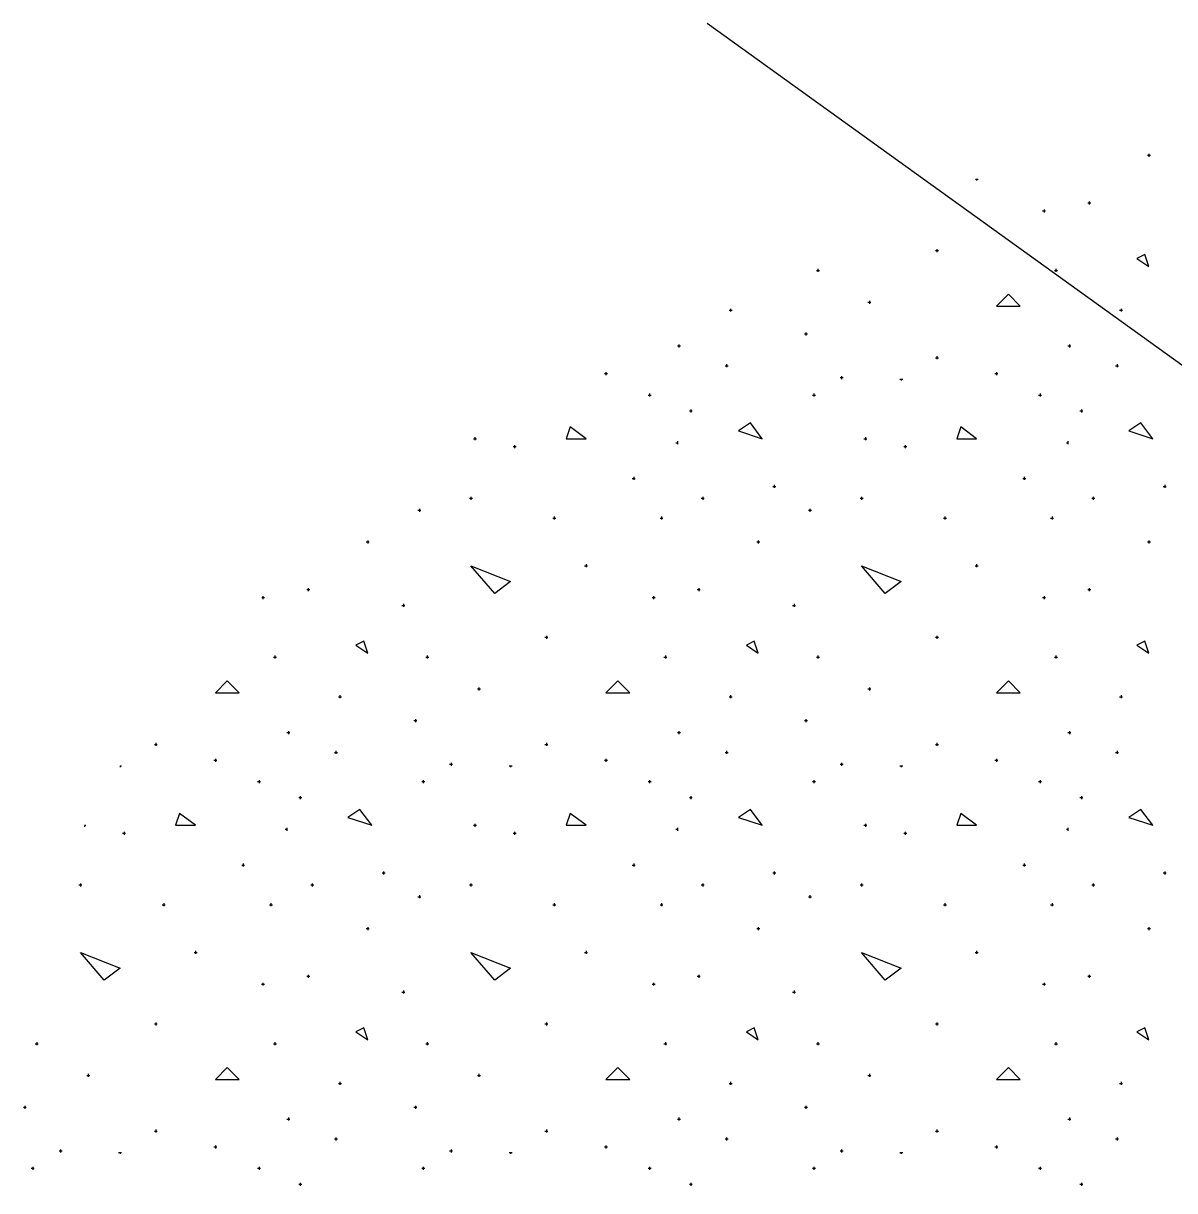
# Model space of a CAD drawing. Extents: x -5.6 to 14, y -3 to 3.
# Drawn here: x -5.579 to -2.678, y -0.096 to 2.844 of the extents above; entities that cross this region are included whole.
import ezdxf

# ---------------------------------------------------------------- set-up
doc = ezdxf.new("R2010")
doc.units = 0
doc.header["$LTSCALE"] = 0.2

msp = doc.modelspace()

# ---------------------------------------------------------------- linework, layer by layer
for p, q in [((0.2273, -0.0963), (-3.8565, 2.8437)), ((-2.7471, 2.5114), (-2.7396, 2.5114)), ((-2.7434, 2.5151), (-2.7434, 2.5076)), ((-3.1798, 2.4514), (-3.1735, 2.4514)), ((-3.1773, 2.4523), (-3.1773, 2.4476)), ((-2.8971, 2.3914), (-2.8896, 2.3914)), ((-2.8934, 2.3951), (-2.8934, 2.3876)), ((-3.011, 2.3714), (-3.0035, 2.3714)), ((-3.0073, 2.3751), (-3.0073, 2.3676)), ((-3.281, 2.2714), (-3.2735, 2.2714)), ((-3.2773, 2.2751), (-3.2773, 2.2676)), ((-2.7534, 2.2614), (-2.7734, 2.2514)), ((-2.7734, 2.2514), (-2.7434, 2.2314)), ((-2.7434, 2.2314), (-2.7534, 2.2614)), ((-3.581, 2.2214), (-3.5735, 2.2214)), ((-3.5773, 2.2251), (-3.5773, 2.2176)), ((-2.981, 2.2214), (-2.9735, 2.2214)), ((-2.9773, 2.2251), (-2.9773, 2.2176)), ((-3.0973, 2.1614), (-3.1273, 2.1314)), ((-3.0673, 2.1314), (-3.0973, 2.1614)), ((-3.801, 2.1214), (-3.7935, 2.1214)), ((-3.7973, 2.1251), (-3.7973, 2.1176)), ((-3.451, 2.1414), (-3.4435, 2.1414)), ((-3.4473, 2.1451), (-3.4473, 2.1376)), ((-3.1273, 2.1314), (-3.0673, 2.1314)), ((-2.8171, 2.1214), (-2.8096, 2.1214)), ((-2.8134, 2.1251), (-2.8134, 2.1176)), ((-3.611, 2.0614), (-3.6035, 2.0614)), ((-3.6073, 2.0651), (-3.6073, 2.0576)), ((-3.931, 2.0314), (-3.9235, 2.0314)), ((-3.9273, 2.0351), (-3.9273, 2.0276)), ((-2.9471, 2.0314), (-2.9396, 2.0314)), ((-2.9434, 2.0351), (-2.9434, 2.0276)), ((-3.281, 2.0014), (-3.2735, 2.0014)), ((-3.2773, 2.0051), (-3.2773, 1.9976)), ((-3.811, 1.9814), (-3.8035, 1.9814)), ((-3.8073, 1.9851), (-3.8073, 1.9776)), ((-2.8271, 1.9814), (-2.8196, 1.9814)), ((-2.8234, 1.9851), (-2.8234, 1.9776)), ((-4.1149, 1.9614), (-4.1074, 1.9614)), ((-4.1112, 1.9651), (-4.1112, 1.9576)), ((-3.521, 1.9514), (-3.5135, 1.9514)), ((-3.5173, 1.9551), (-3.5173, 1.9476)), ((-3.371, 1.9476), (-3.3635, 1.9476)), ((-3.3673, 1.9476), (-3.3673, 1.9438)), ((-3.131, 1.9614), (-3.1235, 1.9614)), ((-3.1273, 1.9651), (-3.1273, 1.9576)), ((-4.0012, 1.9113), (-4.0012, 1.9038)), ((-3.5873, 1.9113), (-3.5873, 1.9038)), ((-3.0173, 1.9113), (-3.0173, 1.9038)), ((-4.0049, 1.9076), (-3.9974, 1.9076)), ((-3.591, 1.9076), (-3.5835, 1.9076)), ((-3.021, 1.9076), (-3.0135, 1.9076)), ((-3.901, 1.8676), (-3.8935, 1.8676)), ((-3.8973, 1.8713), (-3.8973, 1.8638)), ((-2.9171, 1.8676), (-2.9096, 1.8676)), ((-2.9134, 1.8713), (-2.9134, 1.8638)), ((-4.2012, 1.8276), (-4.2112, 1.7976)), ((-4.1612, 1.7976), (-4.2012, 1.8276)), ((-3.7473, 1.8376), (-3.7773, 1.8176)), ((-3.7173, 1.7976), (-3.7473, 1.8376)), ((-3.2173, 1.8276), (-3.2273, 1.7976)), ((-3.1773, 1.7976), (-3.2173, 1.8276)), ((-2.7634, 1.8376), (-2.7934, 1.8176)), ((-2.7334, 1.7976), (-2.7634, 1.8376)), ((-4.4449, 1.7976), (-4.4374, 1.7976)), ((-4.4412, 1.8013), (-4.4412, 1.7938)), ((-4.2112, 1.7976), (-4.1612, 1.7976)), ((-3.7773, 1.8176), (-3.7173, 1.7976)), ((-3.461, 1.7976), (-3.4535, 1.7976)), ((-3.4573, 1.8013), (-3.4573, 1.7938)), ((-3.2273, 1.7976), (-3.1773, 1.7976)), ((-2.7934, 1.8176), (-2.7334, 1.7976)), ((-4.3449, 1.7776), (-4.3374, 1.7776)), ((-4.3412, 1.7813), (-4.3412, 1.7738)), ((-3.9349, 1.7876), (-3.9312, 1.7876)), ((-3.9312, 1.7913), (-3.9312, 1.7838)), ((-3.361, 1.7776), (-3.3535, 1.7776)), ((-3.3573, 1.7813), (-3.3573, 1.7738)), ((-2.951, 1.7876), (-2.9473, 1.7876)), ((-2.9473, 1.7913), (-2.9473, 1.7838)), ((-4.0449, 1.6976), (-4.0374, 1.6976)), ((-4.0412, 1.7013), (-4.0412, 1.6938)), ((-3.691, 1.6776), (-3.6835, 1.6776)), ((-3.6873, 1.6813), (-3.6873, 1.6738)), ((-3.061, 1.6976), (-3.0535, 1.6976)), ((-3.0573, 1.7013), (-3.0573, 1.6938)), ((-2.7071, 1.6776), (-2.6996, 1.6776)), ((-2.7034, 1.6813), (-2.7034, 1.6738)), ((-4.4549, 1.6476), (-4.4474, 1.6476)), ((-4.4512, 1.6513), (-4.4512, 1.6438)), ((-3.871, 1.6476), (-3.8635, 1.6476)), ((-3.8673, 1.6513), (-3.8673, 1.6438)), ((-3.471, 1.6476), (-3.4635, 1.6476)), ((-3.4673, 1.6513), (-3.4673, 1.6438)), ((-2.8871, 1.6476), (-2.8796, 1.6476)), ((-2.8834, 1.6513), (-2.8834, 1.6438)), ((-4.5849, 1.6176), (-4.5774, 1.6176)), ((-4.5812, 1.6213), (-4.5812, 1.6138)), ((-3.601, 1.6176), (-3.5935, 1.6176)), ((-3.5973, 1.6213), (-3.5973, 1.6138)), ((-4.2449, 1.5976), (-4.2374, 1.5976)), ((-4.2412, 1.6013), (-4.2412, 1.5938)), ((-3.9749, 1.5976), (-3.9674, 1.5976)), ((-3.9712, 1.6013), (-3.9712, 1.5938)), ((-3.261, 1.5976), (-3.2535, 1.5976)), ((-3.2573, 1.6013), (-3.2573, 1.5938)), ((-2.991, 1.5976), (-2.9835, 1.5976)), ((-2.9873, 1.6013), (-2.9873, 1.5938)), ((-4.7149, 1.5376), (-4.7074, 1.5376)), ((-4.7112, 1.5413), (-4.7112, 1.5338)), ((-3.731, 1.5376), (-3.7235, 1.5376)), ((-3.7273, 1.5413), (-3.7273, 1.5338)), ((-2.7471, 1.5376), (-2.7396, 1.5376)), ((-2.7434, 1.5413), (-2.7434, 1.5338)), ((-4.4512, 1.4776), (-4.3512, 1.4376)), ((-4.3912, 1.4076), (-4.4512, 1.4776)), ((-4.1649, 1.4776), (-4.1574, 1.4776)), ((-4.1612, 1.4813), (-4.1612, 1.4738)), ((-3.4673, 1.4776), (-3.3673, 1.4376)), ((-3.4073, 1.4076), (-3.4673, 1.4776)), ((-3.181, 1.4776), (-3.1735, 1.4776)), ((-3.1773, 1.4813), (-3.1773, 1.4738)), ((-4.8649, 1.4176), (-4.8574, 1.4176)), ((-4.8612, 1.4213), (-4.8612, 1.4138)), ((-4.3512, 1.4376), (-4.3912, 1.4076)), ((-3.881, 1.4176), (-3.8735, 1.4176)), ((-3.8773, 1.4213), (-3.8773, 1.4138)), ((-3.3673, 1.4376), (-3.4073, 1.4076)), ((-2.8971, 1.4176), (-2.8896, 1.4176)), ((-2.8934, 1.4213), (-2.8934, 1.4138)), ((-4.9783, 1.3976), (-4.9713, 1.3976)), ((-4.9751, 1.4008), (-4.9751, 1.3938)), ((-3.9949, 1.3976), (-3.9874, 1.3976)), ((-3.9912, 1.4013), (-3.9912, 1.3938)), ((-3.011, 1.3976), (-3.0035, 1.3976)), ((-3.0073, 1.4013), (-3.0073, 1.3938)), ((-4.6249, 1.3776), (-4.6174, 1.3776)), ((-4.6212, 1.3813), (-4.6212, 1.3738)), ((-3.641, 1.3776), (-3.6335, 1.3776)), ((-3.6373, 1.3813), (-3.6373, 1.3738)), ((-4.2649, 1.2976), (-4.2574, 1.2976)), ((-4.2612, 1.3013), (-4.2612, 1.2938)), ((-3.281, 1.2976), (-3.2735, 1.2976)), ((-3.2773, 1.3013), (-3.2773, 1.2938)), ((-4.7212, 1.2876), (-4.7412, 1.2776)), ((-4.7412, 1.2776), (-4.7112, 1.2576)), ((-4.7112, 1.2576), (-4.7212, 1.2876)), ((-3.7373, 1.2876), (-3.7573, 1.2776)), ((-3.7573, 1.2776), (-3.7273, 1.2576)), ((-3.7273, 1.2576), (-3.7373, 1.2876)), ((-2.7534, 1.2876), (-2.7734, 1.2776)), ((-2.7734, 1.2776), (-2.7434, 1.2576)), ((-2.7434, 1.2576), (-2.7534, 1.2876)), ((-4.9488, 1.2476), (-4.9413, 1.2476)), ((-4.9451, 1.2513), (-4.9451, 1.2438)), ((-4.5649, 1.2476), (-4.5574, 1.2476)), ((-4.5612, 1.2513), (-4.5612, 1.2438)), ((-3.9649, 1.2476), (-3.9574, 1.2476)), ((-3.9612, 1.2513), (-3.9612, 1.2438)), ((-3.581, 1.2476), (-3.5735, 1.2476)), ((-3.5773, 1.2513), (-3.5773, 1.2438)), ((-2.981, 1.2476), (-2.9735, 1.2476)), ((-2.9773, 1.2513), (-2.9773, 1.2438)), ((-5.0651, 1.1876), (-5.0951, 1.1576)), ((-5.0351, 1.1576), (-5.0651, 1.1876)), ((-4.0812, 1.1876), (-4.1112, 1.1576)), ((-4.0512, 1.1576), (-4.0812, 1.1876)), ((-3.0973, 1.1876), (-3.1273, 1.1576)), ((-3.0673, 1.1576), (-3.0973, 1.1876)), ((-5.0951, 1.1576), (-5.0351, 1.1576)), ((-4.7849, 1.1476), (-4.7774, 1.1476)), ((-4.7812, 1.1513), (-4.7812, 1.1438)), ((-4.4349, 1.1676), (-4.4274, 1.1676)), ((-4.4312, 1.1713), (-4.4312, 1.1638)), ((-4.1112, 1.1576), (-4.0512, 1.1576)), ((-3.801, 1.1476), (-3.7935, 1.1476)), ((-3.7973, 1.1513), (-3.7973, 1.1438)), ((-3.451, 1.1676), (-3.4435, 1.1676)), ((-3.4473, 1.1713), (-3.4473, 1.1638)), ((-3.1273, 1.1576), (-3.0673, 1.1576)), ((-2.8171, 1.1476), (-2.8096, 1.1476)), ((-2.8134, 1.1513), (-2.8134, 1.1438)), ((-4.5912, 1.0913), (-4.5912, 1.0838)), ((-3.6073, 1.0913), (-3.6073, 1.0838)), ((-4.9112, 1.0613), (-4.9112, 1.0538)), ((-4.5949, 1.0876), (-4.5874, 1.0876)), ((-3.9273, 1.0613), (-3.9273, 1.0538)), ((-3.611, 1.0876), (-3.6035, 1.0876)), ((-2.9434, 1.0613), (-2.9434, 1.0538)), ((-5.2451, 1.0313), (-5.2451, 1.0238)), ((-4.9149, 1.0576), (-4.9074, 1.0576)), ((-4.2612, 1.0313), (-4.2612, 1.0238)), ((-3.931, 1.0576), (-3.9235, 1.0576)), ((-3.2773, 1.0313), (-3.2773, 1.0238)), ((-2.9471, 1.0576), (-2.9396, 1.0576)), ((-5.2488, 1.0276), (-5.2413, 1.0276)), ((-4.7949, 1.0076), (-4.7874, 1.0076)), ((-4.7912, 1.0113), (-4.7912, 1.0038)), ((-4.2649, 1.0276), (-4.2574, 1.0276)), ((-3.811, 1.0076), (-3.8035, 1.0076)), ((-3.8073, 1.0113), (-3.8073, 1.0038)), ((-3.281, 1.0276), (-3.2735, 1.0276)), ((-2.8271, 1.0076), (-2.8196, 1.0076)), ((-2.8234, 1.0113), (-2.8234, 1.0038)), ((-5.3351, 0.9734), (-5.3351, 0.97)), ((-5.3348, 0.9738), (-5.3313, 0.9738)), ((-5.0988, 0.9876), (-5.0913, 0.9876)), ((-5.0951, 0.9913), (-5.0951, 0.9838)), ((-4.5049, 0.9776), (-4.4974, 0.9776)), ((-4.5012, 0.9813), (-4.5012, 0.9738)), ((-4.3549, 0.9738), (-4.3474, 0.9738)), ((-4.3512, 0.9738), (-4.3512, 0.97)), ((-4.1149, 0.9876), (-4.1074, 0.9876)), ((-4.1112, 0.9913), (-4.1112, 0.9838)), ((-3.521, 0.9776), (-3.5135, 0.9776)), ((-3.5173, 0.9813), (-3.5173, 0.9738)), ((-3.371, 0.9738), (-3.3635, 0.9738)), ((-3.3673, 0.9738), (-3.3673, 0.97)), ((-3.131, 0.9876), (-3.1235, 0.9876)), ((-3.1273, 0.9913), (-3.1273, 0.9838)), ((-4.9888, 0.9338), (-4.9813, 0.9338)), ((-4.9851, 0.9375), (-4.9851, 0.93)), ((-4.5749, 0.9338), (-4.5674, 0.9338)), ((-4.5712, 0.9375), (-4.5712, 0.93)), ((-4.0049, 0.9338), (-3.9974, 0.9338)), ((-4.0012, 0.9375), (-4.0012, 0.93)), ((-3.591, 0.9338), (-3.5835, 0.9338)), ((-3.5873, 0.9375), (-3.5873, 0.93)), ((-3.021, 0.9338), (-3.0135, 0.9338)), ((-3.0173, 0.9375), (-3.0173, 0.93)), ((-4.8849, 0.8938), (-4.8774, 0.8938)), ((-4.8812, 0.8975), (-4.8812, 0.89)), ((-3.901, 0.8938), (-3.8935, 0.8938)), ((-3.8973, 0.8975), (-3.8973, 0.89)), ((-2.9171, 0.8938), (-2.9096, 0.8938)), ((-2.9134, 0.8975), (-2.9134, 0.89)), ((-5.1851, 0.8538), (-5.1951, 0.8238)), ((-5.1451, 0.8238), (-5.1851, 0.8538)), ((-4.7312, 0.8638), (-4.7612, 0.8438)), ((-4.7012, 0.8238), (-4.7312, 0.8638)), ((-4.2012, 0.8538), (-4.2112, 0.8238)), ((-4.1612, 0.8238), (-4.2012, 0.8538)), ((-3.7473, 0.8638), (-3.7773, 0.8438)), ((-3.7173, 0.8238), (-3.7473, 0.8638)), ((-3.2173, 0.8538), (-3.2273, 0.8238)), ((-3.1773, 0.8238), (-3.2173, 0.8538)), ((-2.7634, 0.8638), (-2.7934, 0.8438)), ((-2.7334, 0.8238), (-2.7634, 0.8638)), ((-5.4244, 0.8238), (-5.4213, 0.8238)), ((-5.1951, 0.8238), (-5.1451, 0.8238)), ((-4.7612, 0.8438), (-4.7012, 0.8238)), ((-4.4449, 0.8238), (-4.4374, 0.8238)), ((-4.4412, 0.8275), (-4.4412, 0.82)), ((-4.2112, 0.8238), (-4.1612, 0.8238)), ((-3.7773, 0.8438), (-3.7173, 0.8238)), ((-3.461, 0.8238), (-3.4535, 0.8238)), ((-3.4573, 0.8275), (-3.4573, 0.82)), ((-3.2273, 0.8238), (-3.1773, 0.8238)), ((-2.7934, 0.8438), (-2.7334, 0.8238)), ((-5.4251, 0.8224), (-5.4251, 0.82)), ((-5.3288, 0.8038), (-5.3213, 0.8038)), ((-5.3251, 0.8075), (-5.3251, 0.8)), ((-4.9188, 0.8138), (-4.9151, 0.8138)), ((-4.9151, 0.8175), (-4.9151, 0.81)), ((-4.3449, 0.8038), (-4.3374, 0.8038)), ((-4.3412, 0.8075), (-4.3412, 0.8)), ((-3.9349, 0.8138), (-3.9312, 0.8138)), ((-3.9312, 0.8175), (-3.9312, 0.81)), ((-3.361, 0.8038), (-3.3535, 0.8038)), ((-3.3573, 0.8075), (-3.3573, 0.8)), ((-2.951, 0.8138), (-2.9473, 0.8138)), ((-2.9473, 0.8175), (-2.9473, 0.81)), ((-5.0288, 0.7238), (-5.0213, 0.7238)), ((-5.0251, 0.7275), (-5.0251, 0.72)), ((-4.6712, 0.7075), (-4.6712, 0.7)), ((-4.0449, 0.7238), (-4.0374, 0.7238)), ((-4.0412, 0.7275), (-4.0412, 0.72)), ((-3.6873, 0.7075), (-3.6873, 0.7)), ((-3.061, 0.7238), (-3.0535, 0.7238)), ((-3.0573, 0.7275), (-3.0573, 0.72)), ((-2.7034, 0.7075), (-2.7034, 0.7)), ((-5.4351, 0.6775), (-5.4351, 0.67)), ((-4.8512, 0.6775), (-4.8512, 0.67)), ((-4.6749, 0.7038), (-4.6674, 0.7038)), ((-4.4512, 0.6775), (-4.4512, 0.67)), ((-3.8673, 0.6775), (-3.8673, 0.67)), ((-3.691, 0.7038), (-3.6835, 0.7038)), ((-3.4673, 0.6775), (-3.4673, 0.67)), ((-2.8834, 0.6775), (-2.8834, 0.67)), ((-2.7071, 0.7038), (-2.6996, 0.7038)), ((-5.4388, 0.6738), (-5.4313, 0.6738)), ((-4.8549, 0.6738), (-4.8474, 0.6738)), ((-4.5812, 0.6475), (-4.5812, 0.64)), ((-4.4549, 0.6738), (-4.4474, 0.6738)), ((-3.871, 0.6738), (-3.8635, 0.6738)), ((-3.5973, 0.6475), (-3.5973, 0.64)), ((-3.471, 0.6738), (-3.4635, 0.6738)), ((-2.8871, 0.6738), (-2.8796, 0.6738)), ((-5.2288, 0.6238), (-5.2213, 0.6238)), ((-5.2251, 0.6275), (-5.2251, 0.62)), ((-4.9588, 0.6238), (-4.9513, 0.6238)), ((-4.9551, 0.6275), (-4.9551, 0.62)), ((-4.5849, 0.6438), (-4.5774, 0.6438)), ((-4.2449, 0.6238), (-4.2374, 0.6238)), ((-4.2412, 0.6275), (-4.2412, 0.62)), ((-3.9749, 0.6238), (-3.9674, 0.6238)), ((-3.9712, 0.6275), (-3.9712, 0.62)), ((-3.601, 0.6438), (-3.5935, 0.6438)), ((-3.261, 0.6238), (-3.2535, 0.6238)), ((-3.2573, 0.6275), (-3.2573, 0.62)), ((-2.991, 0.6238), (-2.9835, 0.6238)), ((-2.9873, 0.6275), (-2.9873, 0.62)), ((-4.7149, 0.5638), (-4.7074, 0.5638)), ((-4.7112, 0.5675), (-4.7112, 0.56)), ((-3.731, 0.5638), (-3.7235, 0.5638)), ((-3.7273, 0.5675), (-3.7273, 0.56)), ((-2.7471, 0.5638), (-2.7396, 0.5638)), ((-2.7434, 0.5675), (-2.7434, 0.56)), ((-5.4351, 0.5038), (-5.3351, 0.4638)), ((-5.3751, 0.4338), (-5.4351, 0.5038)), ((-5.1488, 0.5038), (-5.1413, 0.5038)), ((-5.1451, 0.5075), (-5.1451, 0.5)), ((-4.4512, 0.5038), (-4.3512, 0.4638)), ((-4.3912, 0.4338), (-4.4512, 0.5038)), ((-4.1649, 0.5038), (-4.1574, 0.5038)), ((-4.1612, 0.5075), (-4.1612, 0.5)), ((-3.4673, 0.5038), (-3.3673, 0.4638)), ((-3.4073, 0.4338), (-3.4673, 0.5038)), ((-3.181, 0.5038), (-3.1735, 0.5038)), ((-3.1773, 0.5075), (-3.1773, 0.5)), ((-5.3351, 0.4638), (-5.3751, 0.4338)), ((-4.8649, 0.4438), (-4.8574, 0.4438)), ((-4.8612, 0.4475), (-4.8612, 0.44)), ((-4.3512, 0.4638), (-4.3912, 0.4338)), ((-3.881, 0.4438), (-3.8735, 0.4438)), ((-3.8773, 0.4475), (-3.8773, 0.44)), ((-3.3673, 0.4638), (-3.4073, 0.4338)), ((-2.8971, 0.4438), (-2.8896, 0.4438)), ((-2.8934, 0.4475), (-2.8934, 0.44)), ((-4.9788, 0.4238), (-4.9713, 0.4238)), ((-4.9751, 0.4275), (-4.9751, 0.42)), ((-3.9949, 0.4238), (-3.9874, 0.4238)), ((-3.9912, 0.4275), (-3.9912, 0.42)), ((-3.011, 0.4238), (-3.0035, 0.4238)), ((-3.0073, 0.4275), (-3.0073, 0.42)), ((-4.6249, 0.4038), (-4.6174, 0.4038)), ((-4.6212, 0.4075), (-4.6212, 0.4)), ((-3.641, 0.4038), (-3.6335, 0.4038)), ((-3.6373, 0.4075), (-3.6373, 0.4)), ((-5.2488, 0.3238), (-5.2413, 0.3238)), ((-5.2451, 0.3275), (-5.2451, 0.32)), ((-4.2649, 0.3238), (-4.2574, 0.3238)), ((-4.2612, 0.3275), (-4.2612, 0.32)), ((-3.281, 0.3238), (-3.2735, 0.3238)), ((-3.2773, 0.3275), (-3.2773, 0.32)), ((-4.7212, 0.3138), (-4.7412, 0.3038)), ((-4.7412, 0.3038), (-4.7112, 0.2838)), ((-4.7112, 0.2838), (-4.7212, 0.3138)), ((-3.7373, 0.3138), (-3.7573, 0.3038)), ((-3.7573, 0.3038), (-3.7273, 0.2838)), ((-3.7273, 0.2838), (-3.7373, 0.3138)), ((-2.7534, 0.3138), (-2.7734, 0.3038)), ((-2.7734, 0.3038), (-2.7434, 0.2838)), ((-2.7434, 0.2838), (-2.7534, 0.3138)), ((-5.5488, 0.2738), (-5.5413, 0.2738)), ((-5.5451, 0.2775), (-5.5451, 0.27)), ((-4.9488, 0.2738), (-4.9413, 0.2738)), ((-4.9451, 0.2775), (-4.9451, 0.27)), ((-4.5649, 0.2738), (-4.5574, 0.2738)), ((-4.5612, 0.2775), (-4.5612, 0.27)), ((-3.9649, 0.2738), (-3.9574, 0.2738)), ((-3.9612, 0.2775), (-3.9612, 0.27)), ((-3.581, 0.2738), (-3.5735, 0.2738)), ((-3.5773, 0.2775), (-3.5773, 0.27)), ((-2.981, 0.2738), (-2.9735, 0.2738)), ((-2.9773, 0.2775), (-2.9773, 0.27)), ((-5.0651, 0.2138), (-5.0951, 0.1838)), ((-5.0351, 0.1838), (-5.0651, 0.2138)), ((-4.0812, 0.2138), (-4.1112, 0.1838)), ((-4.0512, 0.1838), (-4.0812, 0.2138)), ((-3.0973, 0.2138), (-3.1273, 0.1838)), ((-3.0673, 0.1838), (-3.0973, 0.2138)), ((-5.4188, 0.1938), (-5.4113, 0.1938)), ((-5.4151, 0.1975), (-5.4151, 0.19)), ((-5.0951, 0.1838), (-5.0351, 0.1838)), ((-4.7812, 0.1775), (-4.7812, 0.17)), ((-4.4349, 0.1938), (-4.4274, 0.1938)), ((-4.4312, 0.1975), (-4.4312, 0.19)), ((-4.1112, 0.1838), (-4.0512, 0.1838)), ((-3.7973, 0.1775), (-3.7973, 0.17)), ((-3.451, 0.1938), (-3.4435, 0.1938)), ((-3.4473, 0.1975), (-3.4473, 0.19)), ((-3.1273, 0.1838), (-3.0673, 0.1838)), ((-2.8134, 0.1775), (-2.8134, 0.17)), ((-4.7849, 0.1738), (-4.7774, 0.1738)), ((-3.801, 0.1738), (-3.7935, 0.1738)), ((-2.8171, 0.1738), (-2.8096, 0.1738)), ((-5.5788, 0.1138), (-5.5713, 0.1138)), ((-5.5751, 0.1175), (-5.5751, 0.11)), ((-4.5949, 0.1138), (-4.5874, 0.1138)), ((-4.5912, 0.1175), (-4.5912, 0.11)), ((-3.611, 0.1138), (-3.6035, 0.1138)), ((-3.6073, 0.1175), (-3.6073, 0.11)), ((-4.9149, 0.0838), (-4.9074, 0.0838)), ((-4.9112, 0.0875), (-4.9112, 0.08)), ((-3.931, 0.0838), (-3.9235, 0.0838)), ((-3.9273, 0.0875), (-3.9273, 0.08)), ((-2.9471, 0.0838), (-2.9396, 0.0838)), ((-2.9434, 0.0875), (-2.9434, 0.08)), ((-5.2488, 0.0538), (-5.2413, 0.0538)), ((-5.2451, 0.0575), (-5.2451, 0.05)), ((-4.7949, 0.0338), (-4.7874, 0.0338)), ((-4.7912, 0.0375), (-4.7912, 0.03)), ((-4.2649, 0.0538), (-4.2574, 0.0538)), ((-4.2612, 0.0575), (-4.2612, 0.05)), ((-3.811, 0.0338), (-3.8035, 0.0338)), ((-3.8073, 0.0375), (-3.8073, 0.03)), ((-3.281, 0.0538), (-3.2735, 0.0538)), ((-3.2773, 0.0575), (-3.2773, 0.05)), ((-2.8271, 0.0338), (-2.8196, 0.0338)), ((-2.8234, 0.0375), (-2.8234, 0.03)), ((-5.4888, 0.0038), (-5.4813, 0.0038)), ((-5.4851, 0.0075), (-5.4851, 0)), ((-5.0988, 0.0138), (-5.0913, 0.0138)), ((-5.0951, 0.0175), (-5.0951, 0.01)), ((-4.5049, 0.0038), (-4.4974, 0.0038)), ((-4.5012, 0.0075), (-4.5012, 0)), ((-4.1149, 0.0138), (-4.1074, 0.0138)), ((-4.1112, 0.0175), (-4.1112, 0.01)), ((-3.521, 0.0038), (-3.5135, 0.0038)), ((-3.5173, 0.0075), (-3.5173, 0)), ((-3.131, 0.0138), (-3.1235, 0.0138)), ((-3.1273, 0.0175), (-3.1273, 0.01)), ((-5.3388, 0), (-5.3313, 0)), ((-5.3351, 0), (-5.3351, -0.0038)), ((-4.3549, 0), (-4.3474, 0)), ((-4.3512, 0), (-4.3512, -0.0038)), ((-3.371, 0), (-3.3635, 0)), ((-3.3673, 0), (-3.3673, -0.0038)), ((-5.5588, -0.04), (-5.5513, -0.04)), ((-5.5551, -0.0363), (-5.5551, -0.0438)), ((-4.9888, -0.04), (-4.9813, -0.04)), ((-4.9851, -0.0363), (-4.9851, -0.0438)), ((-4.5749, -0.04), (-4.5674, -0.04)), ((-4.5712, -0.0363), (-4.5712, -0.0438)), ((-4.0049, -0.04), (-3.9974, -0.04)), ((-4.0012, -0.0363), (-4.0012, -0.0438)), ((-3.591, -0.04), (-3.5835, -0.04)), ((-3.5873, -0.0363), (-3.5873, -0.0438)), ((-3.021, -0.04), (-3.0135, -0.04)), ((-3.0173, -0.0363), (-3.0173, -0.0438)), ((-4.8849, -0.08), (-4.8774, -0.08)), ((-4.8812, -0.0763), (-4.8812, -0.0838)), ((-3.901, -0.08), (-3.8935, -0.08)), ((-3.8973, -0.0763), (-3.8973, -0.0838)), ((-2.9171, -0.08), (-2.9096, -0.08)), ((-2.9134, -0.0763), (-2.9134, -0.0838))]:
    msp.add_line(p, q)

doc.saveas('drawing.dxf')
